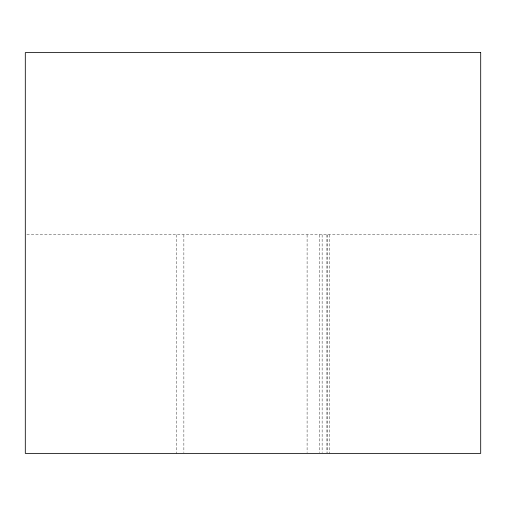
<?xml version="1.0" encoding="UTF-8"?>
<svg xmlns="http://www.w3.org/2000/svg" width="506" height="506" viewBox="0 0 506 506"><rect width="100%" height="100%" fill="white"/><g stroke="black" fill="none" stroke-linecap="round" stroke-linejoin="round"><path stroke-width="0.38" stroke-dasharray="2.53 1.9" d="M26.843 234.784L479.157 234.784M329.507 234.784L329.507 453.376M327.54 234.784L327.54 452.585M326.901 234.784L326.901 452.585M322.132 234.784L322.132 452.585M319.254 234.784L319.254 452.585M307.098 234.784L307.098 452.585M183.868 234.784L183.868 452.585M176.493 234.784L176.493 453.376"/><path stroke-width="0.76" d="M480.7 52.624L25.3 52.624L25.3 453.376L480.7 453.376L480.7 52.624"/></g></svg>
